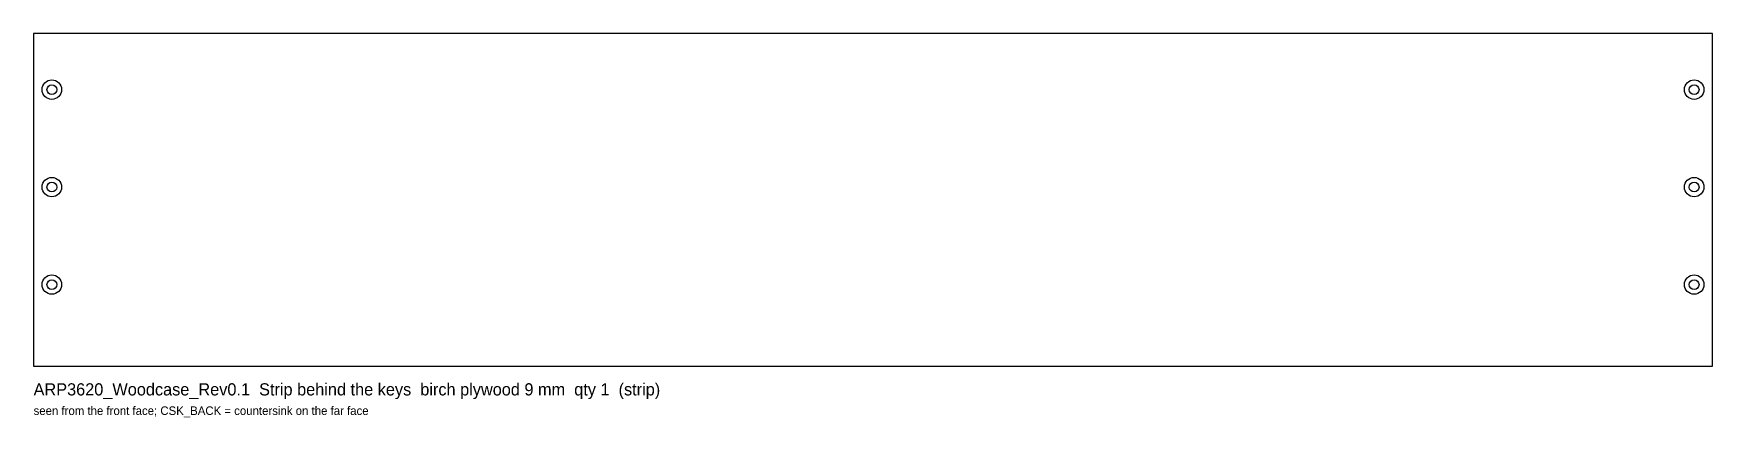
# Model space of a CAD drawing. Header units: millimetres. Extents: x 0 to 689, y -21 to 136.
import ezdxf

# ---------------------------------------------------------------- set-up
doc = ezdxf.new("R2010")
doc.units = ezdxf.units.MM
for name, color, linetype in [('CSK_FRONT', 3, 'CONTINUOUS'), ('DRILL', 5, 'CONTINUOUS'), ('NOTE', 8, 'CONTINUOUS'), ('OUTLINE', 7, 'CONTINUOUS')]:
    doc.layers.add(name, color=color, linetype=linetype)

msp = doc.modelspace()

# ---------------------------------------------------------------- linework, layer by layer
at = {"layer": 'CSK_FRONT'}
for centre in [(7.5, 113.5), (681.5, 113.5), (7.5, 73.5), (681.5, 73.5), (7.5, 33.5), (681.5, 33.5)]:
    msp.add_circle(centre, 4, dxfattribs=at)
at = {"layer": 'DRILL'}
for centre in [(7.5, 113.5), (681.5, 113.5), (7.5, 73.5), (681.5, 73.5), (7.5, 33.5), (681.5, 33.5)]:
    msp.add_circle(centre, 2, dxfattribs=at)
at = {"layer": 'OUTLINE'}
for p, q in [((689, 136.5), (0, 136.5)), ((0, 136.5), (0, 0)), ((689, 0), (689, 136.5)), ((0, 0), (689, 0))]:
    msp.add_line(p, q, dxfattribs=at)

# ---------------------------------------------------------------- texts
at = {"layer": 'NOTE'}
for s, height, p in [('ARP3620_Woodcase_Rev0.1  Strip behind the keys  birch plywood 9 mm  qty 1  (strip)', 5, (0, -12)), ('seen from the front face; CSK_BACK = countersink on the far face', 3.5, (0, -20))]:
    msp.add_text(s, height=height, dxfattribs=at).set_placement(p)

doc.saveas('drawing.dxf')
